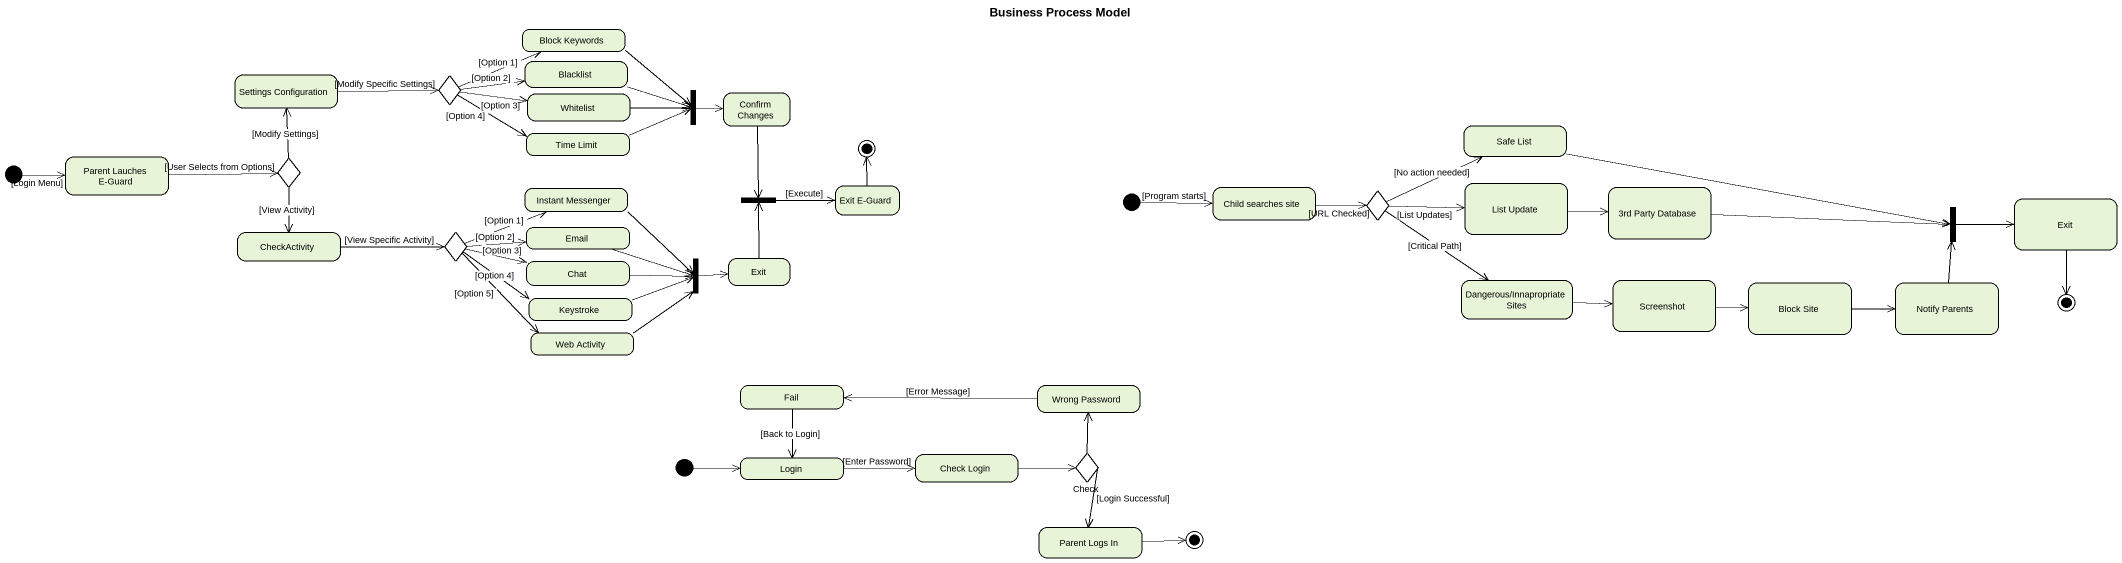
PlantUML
@startuml
title Business Process Model
hide empty description
state "Block Keywords" as Block_Keywords
state "Settings Configuration" as Settings_Configuration
state choice1 <<choice>>
state Blacklist
state Whitelist
state fork1 <<join>>
state "Confirm Changes" as Confirm_Changes
state "Safe List" as Safe_List
state initial1 <<start>>
state "Parent Lauches E-Guard" as Parent_Lauches_E_Guard
state choice2 <<choice>>
state "Time Limit" as Time_Limit
state final1 <<end>>
state "Instant Messenger" as Instant_Messenger
state fork2 <<join>>
state "Exit E-Guard" as Exit_E_Guard
state initial2 <<start>>
state "Child searches site" as Child_searches_site
state choice3 <<choice>>
state "List Update" as List_Update
state "3rd Party Database" as s3rd_Party_Database
state Exit
state CheckActivity
state choice4 <<choice>>
state Email
state fork3 <<join>>
state Chat
state fork4 <<join>>
state "Exit" as Exit_2
state "Dangerous/Innapropriate Sites" as Dangerous_Innapropriate
state Screenshot
state "Block Site" as Block_Site
state "Notify Parents" as Notify_Parents
state Keystroke
state final2 <<end>>
state "Web Activity" as Web_Activity
state Fail
state "Wrong Password" as Wrong_Password
state initial3 <<start>>
state Login
state "Check Login" as Check_Login
state Check <<choice>>
state "Parent Logs In" as Parent_Logs_In
state final3 <<end>>
Block_Keywords -right-> fork1
Settings_Configuration -right-> choice1 : [Modify Specific Settings]
choice1 -right-> Block_Keywords : [Option 1]
choice1 -right-> Blacklist : [Option 2]
choice1 -right-> Whitelist : [Option 3]
choice1 -right-> Time_Limit : [Option 4]
Blacklist -right-> fork1
Whitelist -right-> fork1
fork1 -right-> Confirm_Changes
Confirm_Changes --> fork2
Safe_List -right-> fork3
initial1 -right-> Parent_Lauches_E_Guard : [Login Menu]
Parent_Lauches_E_Guard -right-> choice2 : [User Selects from Options]
choice2 -up-> Settings_Configuration : [Modify Settings]
choice2 --> CheckActivity : [View Activity]
Time_Limit -right-> fork1
Instant_Messenger --> fork4
fork2 -right-> Exit_E_Guard : [Execute]
Exit_E_Guard -up-> final1
initial2 -right-> Child_searches_site : [Program starts]
Child_searches_site -right-> choice3 : [URL Checked]
choice3 -right-> Safe_List : [No action needed]
choice3 -right-> List_Update : [List Updates]
choice3 --> Dangerous_Innapropriate : [Critical Path]
List_Update -right-> s3rd_Party_Database
s3rd_Party_Database -right-> fork3
Exit --> final2
CheckActivity -right-> choice4 : [View Specific Activity]
choice4 -right-> Instant_Messenger : [Option 1]
choice4 -right-> Email : [Option 2]
choice4 -right-> Chat : [Option 3]
choice4 -right-> Keystroke : [Option 4]
choice4 --> Web_Activity : [Option 5]
Email -right-> fork4
fork3 -right-> Exit
Chat -right-> fork4
fork4 -right-> Exit_2
Exit_2 -up-> fork2
Dangerous_Innapropriate -right-> Screenshot
Screenshot -right-> Block_Site
Block_Site -right-> Notify_Parents
Notify_Parents -up-> fork3
Keystroke -right-> fork4
Web_Activity -right-> fork4
Fail --> Login : [Back to Login]
Wrong_Password -left-> Fail : [Error Message]
initial3 -right-> Login
Login -right-> Check_Login : [Enter Password]
Check_Login -right-> Check
Check -up-> Wrong_Password
Check --> Parent_Logs_In : [Login Successful]
Parent_Logs_In -right-> final3
@enduml
